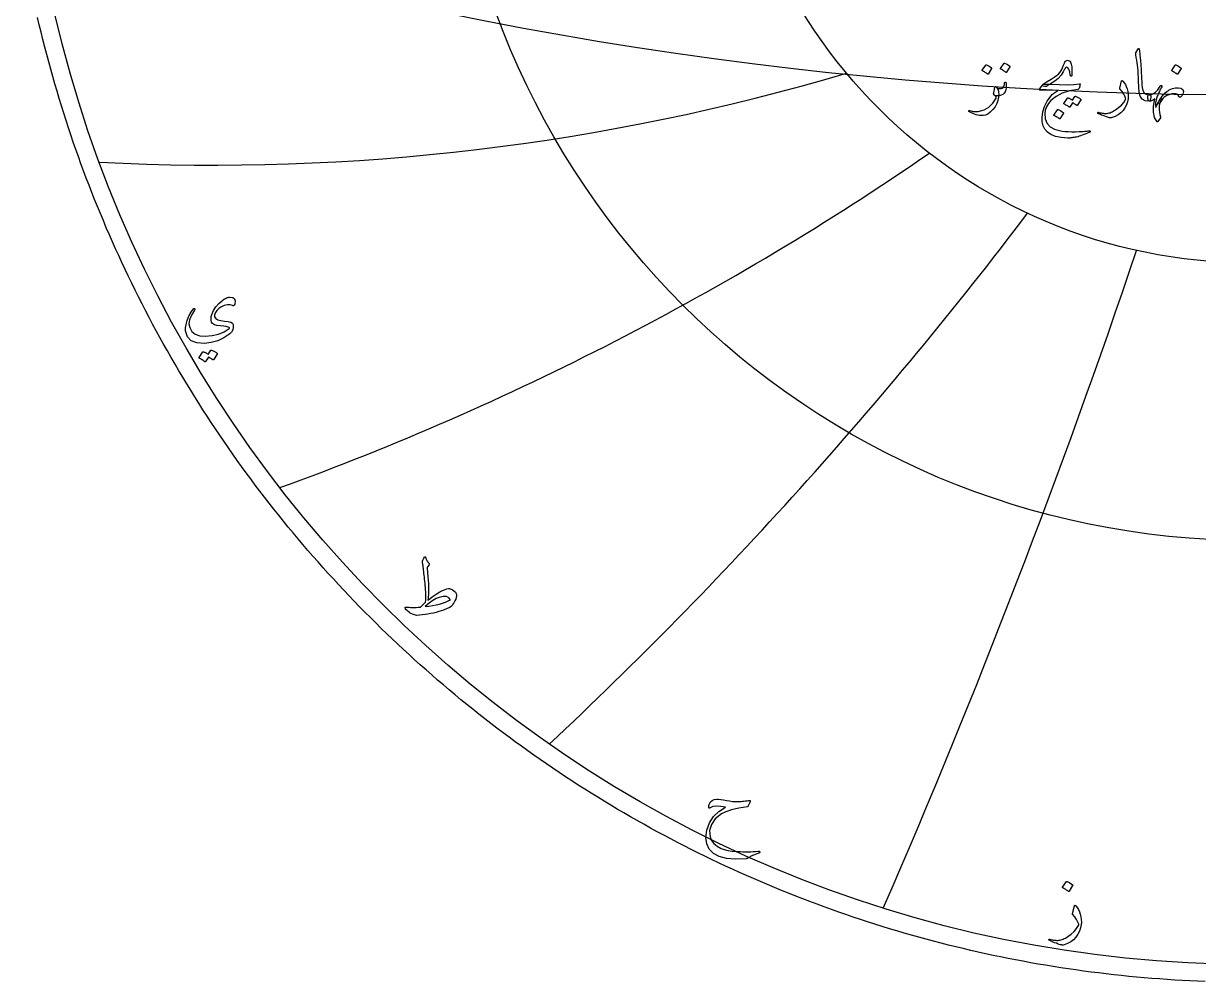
# Model space of a CAD drawing. Header units: millimetres. Extents: x -74 to 74, y -74 to 75.
# Drawn here: x -72.5 to -3.1, y -73.5 to -16.9 of the extents above; entities that cross this region are included whole.
import ezdxf

# ---------------------------------------------------------------- set-up
doc = ezdxf.new("R2010")
doc.units = ezdxf.units.MM
for name, color, linetype in [('CUT_OUTER', 1, 'Continuous'), ('ENGRAVE', 7, 'Continuous'), ('ENGRAVE_FINE', 8, 'Continuous'), ('TEXT', 5, 'Continuous')]:
    doc.layers.add(name, color=color, linetype=linetype)

msp = doc.modelspace()

# ---------------------------------------------------------------- linework, layer by layer
at = {"layer": 'CUT_OUTER'}
msp.add_lwpolyline([(-2.7056, -73.4577), (-3.1563, -73.4397), (-3.6068, -73.419), (-4.0573, -73.3954), (-4.5075, -73.3692), (-4.9576, -73.3401), (-5.4075, -73.3083), (-5.8573, -73.2738), (-6.3067, -73.2364), (-6.756, -73.1964), (-7.205, -73.1535), (-7.6537, -73.108), (-8.1022, -73.0596), (-8.5503, -73.0085), (-8.9981, -72.9547), (-9.4456, -72.8981), (-9.8927, -72.8388), (-10.3394, -72.7767), (-10.7858, -72.7119), (-11.2317, -72.6443), (-11.6773, -72.5741), (-12.1224, -72.501), (-12.567, -72.4253), (-13.0111, -72.3468), (-13.4548, -72.2656), (-13.898, -72.1817), (-14.3406, -72.0951), (-14.7827, -72.0057), (-15.2242, -71.9137), (-15.6652, -71.8189), (-16.1056, -71.7214), (-16.5454, -71.6213), (-16.9845, -71.5184), (-17.423, -71.4128), (-17.8609, -71.3046), (-18.298, -71.1936), (-18.7345, -71.08), (-19.1703, -70.9637), (-19.6054, -70.8448), (-20.0397, -70.7231), (-20.4733, -70.5988), (-20.9061, -70.4719), (-21.3381, -70.3423), (-21.7693, -70.21), (-22.1997, -70.0751), (-22.6293, -69.9376), (-23.058, -69.7974), (-23.4858, -69.6546), (-23.9127, -69.5092), (-24.3388, -69.3612), (-24.7639, -69.2106), (-25.1881, -69.0573), (-25.6114, -68.9014), (-26.0337, -68.743), (-26.455, -68.582), (-26.8753, -68.4184), (-27.2946, -68.2522), (-27.7129, -68.0834), (-28.1301, -67.9121), (-28.5463, -67.7382), (-28.9614, -67.5618), (-29.3754, -67.3828), (-29.7883, -67.2013), (-30.2001, -67.0172), (-30.6107, -66.8307), (-31.0202, -66.6416), (-31.4285, -66.45), (-31.8356, -66.2559), (-32.2416, -66.0593), (-32.6463, -65.8602), (-33.0498, -65.6587), (-33.4521, -65.4547), (-33.853, -65.2482), (-34.2528, -65.0392), (-34.6512, -64.8278), (-35.0483, -64.614), (-35.4441, -64.3977), (-35.8386, -64.179), (-36.2317, -63.9579), (-36.6235, -63.7344), (-37.0138, -63.5085), (-37.4028, -63.2802), (-37.7904, -63.0495), (-38.1766, -62.8164), (-38.5613, -62.581), (-38.9445, -62.3432), (-39.3263, -62.1031), (-39.7067, -61.8606), (-40.0855, -61.6158), (-40.4628, -61.3687), (-40.8386, -61.1193), (-41.2128, -60.8675), (-41.5855, -60.6135), (-41.9567, -60.3572), (-42.3262, -60.0986), (-42.6942, -59.8378), (-43.0605, -59.5747), (-43.4253, -59.3093), (-43.7884, -59.0418), (-44.1498, -58.772), (-44.5096, -58.5), (-44.8677, -58.2258), (-45.2241, -57.9494), (-45.5789, -57.6708), (-45.9319, -57.39), (-46.2831, -57.1071), (-46.6327, -56.8221), (-46.9804, -56.5349), (-47.3264, -56.2455), (-47.6707, -55.9541), (-48.0131, -55.6605), (-48.3537, -55.3649), (-48.6925, -55.0671), (-49.0295, -54.7673), (-49.3646, -54.4655), (-49.6979, -54.1615), (-50.0293, -53.8556), (-50.3588, -53.5476), (-50.6864, -53.2376), (-51.0121, -52.9256), (-51.3359, -52.6116), (-51.6577, -52.2956), (-51.9777, -51.9777), (-52.2956, -51.6577), (-52.6116, -51.3359), (-52.9256, -51.0121), (-53.2376, -50.6864), (-53.5476, -50.3588), (-53.8556, -50.0293), (-54.1615, -49.6979), (-54.4655, -49.3646), (-54.7673, -49.0295), (-55.0671, -48.6925), (-55.3649, -48.3537), (-55.6605, -48.0131), (-55.9541, -47.6707), (-56.2455, -47.3264), (-56.5349, -46.9804), (-56.8221, -46.6327), (-57.1071, -46.2831), (-57.39, -45.9319), (-57.6708, -45.5789), (-57.9494, -45.2241), (-58.2258, -44.8677), (-58.5, -44.5096), (-58.772, -44.1498), (-59.0418, -43.7884), (-59.3093, -43.4253), (-59.5747, -43.0605), (-59.8378, -42.6942), (-60.0986, -42.3262), (-60.3572, -41.9567), (-60.6135, -41.5855), (-60.8675, -41.2128), (-61.1193, -40.8386), (-61.3687, -40.4628), (-61.6158, -40.0855), (-61.8606, -39.7067), (-62.1031, -39.3263), (-62.3432, -38.9445), (-62.581, -38.5613), (-62.8164, -38.1766), (-63.0495, -37.7904), (-63.2802, -37.4028), (-63.5085, -37.0138), (-63.7344, -36.6235), (-63.9579, -36.2317), (-64.179, -35.8386), (-64.3977, -35.4441), (-64.614, -35.0483), (-64.8278, -34.6512), (-65.0392, -34.2528), (-65.2482, -33.853), (-65.4547, -33.4521), (-65.6587, -33.0498), (-65.8602, -32.6463), (-66.0593, -32.2416), (-66.2559, -31.8356), (-66.45, -31.4285), (-66.6416, -31.0202), (-66.8307, -30.6107), (-67.0172, -30.2001), (-67.2013, -29.7883), (-67.3828, -29.3754), (-67.5618, -28.9614), (-67.7382, -28.5463), (-67.9121, -28.1301), (-68.0834, -27.7129), (-68.2522, -27.2946), (-68.4184, -26.8753), (-68.582, -26.455), (-68.743, -26.0337), (-68.9014, -25.6114), (-69.0573, -25.1881), (-69.2106, -24.7639), (-69.3612, -24.3388), (-69.5092, -23.9127), (-69.6546, -23.4858), (-69.7974, -23.058), (-69.9376, -22.6293), (-70.0751, -22.1997), (-70.21, -21.7693), (-70.3423, -21.3381), (-70.4719, -20.9061), (-70.5988, -20.4733), (-70.7231, -20.0397), (-70.8448, -19.6054), (-70.9637, -19.1703), (-71.08, -18.7345), (-71.1936, -18.298), (-71.3046, -17.8609), (-71.4128, -17.423), (-71.5184, -16.9845), (-71.6213, -16.5454)], dxfattribs=at)
at = {"layer": 'ENGRAVE'}
for radius in [72.45, 47.425, 31.0439]:
    msp.add_circle((0, 0), radius, dxfattribs=at)
for centre, radius, start, end in [((-61.2365, 106.0648), 131.3346, 267.063751, 286.527955), ((-115.2257, 115.2257), 169.7146, 289.948434, 304.546587), ((-211.365, 122.0317), 248.6283, 313.121174, 322.853276), ((-471.0691, 126.2226), 489.9871, 336.504731, 341.370781)]:
    msp.add_arc(centre, radius, start, end, dxfattribs=at)
at = {"layer": 'ENGRAVE_FINE'}
msp.add_arc((0, 215.0519), 236.1669, 252.309853, 287.690147, dxfattribs=at)
at = {"layer": 'TEXT'}
for points in [[(-6.6562, -18.4115), (-6.6479, -18.3987), (-6.6402, -18.3901), (-6.6329, -18.3858), (-6.6263, -18.3858), (-6.6161, -18.3915), (-6.607, -18.4083), (-6.5989, -18.4364), (-6.592, -18.4758), (-6.5566, -18.7958), (-6.5277, -19.0917), (-6.5052, -19.3635), (-6.4891, -19.6112), (-6.4788, -19.8231), (-6.4693, -20.0129), (-6.4606, -20.1808), (-6.4527, -20.3268), (-6.4459, -20.4508), (-6.4404, -20.5528), (-6.4363, -20.6329), (-6.4334, -20.691), (-6.3954, -20.8651), (-6.3113, -20.9931), (-6.1812, -21.075), (-6.005, -21.1109), (-5.956, -21.1237), (-5.9246, -21.1537), (-5.911, -21.2009), (-5.915, -21.2651), (-5.9351, -21.3664), (-5.9568, -21.4387), (-5.9801, -21.482), (-6.005, -21.4965), (-6.253, -21.4638), (-6.4356, -21.3658), (-6.5529, -21.2025), (-6.6048, -20.9738), (-6.613, -20.8644), (-6.6204, -20.7547), (-6.6269, -20.6448), (-6.6327, -20.5346), (-6.6379, -20.4241), (-6.6429, -20.3134), (-6.6475, -20.2024), (-6.652, -20.0911), (-6.66, -19.8789), (-6.6712, -19.6878), (-6.6857, -19.5179), (-6.7034, -19.3692), (-6.7243, -19.2263), (-6.7484, -19.0741), (-6.7757, -18.9124), (-6.8062, -18.7415), (-6.8102, -18.7107), (-6.8094, -18.6825), (-6.8038, -18.6571), (-6.7934, -18.6343)], [(-15.6584, -19.3585), (-15.653, -19.3531), (-15.6455, -19.3499), (-15.6359, -19.3488), (-15.6241, -19.3499), (-15.5408, -19.3836), (-15.4623, -19.4249), (-15.3887, -19.4736), (-15.3199, -19.5298), (-15.3132, -19.5384), (-15.3102, -19.547), (-15.311, -19.5555), (-15.3156, -19.5641), (-15.517, -19.8898), (-15.5245, -19.8975), (-15.5341, -19.8994), (-15.5459, -19.8954), (-15.5598, -19.8855), (-15.5719, -19.8769), (-15.5909, -19.864), (-15.6168, -19.8469), (-15.6498, -19.8255), (-15.6902, -19.7998), (-15.7387, -19.7698), (-15.7952, -19.7355), (-15.8597, -19.6969), (-15.8683, -19.6905), (-15.8726, -19.6841), (-15.8726, -19.6777), (-15.8683, -19.6712)], [(-14.5786, -19.2556), (-14.5733, -19.2503), (-14.5658, -19.2471), (-14.5561, -19.246), (-14.5443, -19.2471), (-14.4611, -19.2808), (-14.3826, -19.322), (-14.3089, -19.3708), (-14.2401, -19.427), (-14.2334, -19.4356), (-14.2305, -19.4441), (-14.2313, -19.4527), (-14.2358, -19.4613), (-14.4372, -19.7869), (-14.4447, -19.7947), (-14.4544, -19.7966), (-14.4661, -19.7925), (-14.4801, -19.7826), (-14.4921, -19.7741), (-14.5111, -19.7612), (-14.5371, -19.7441), (-14.57, -19.7227), (-14.6105, -19.6969), (-14.659, -19.6669), (-14.7155, -19.6327), (-14.78, -19.5941), (-14.7886, -19.5877), (-14.7928, -19.5813), (-14.7928, -19.5748), (-14.7886, -19.5684)], [(-12.342, -20.571), (-12.3166, -20.5412), (-12.2874, -20.5116), (-12.2544, -20.4822), (-12.2178, -20.4532), (-12.1773, -20.4241), (-12.1331, -20.3948), (-12.0852, -20.3652), (-12.0335, -20.3354), (-11.8043, -20.1999), (-11.6179, -20.0804), (-11.4744, -19.9771), (-11.3737, -19.8898), (-11.2957, -19.8038), (-11.2291, -19.713), (-11.1736, -19.6174), (-11.1294, -19.517), (-11.1103, -19.4668), (-11.0914, -19.419), (-11.0728, -19.3736), (-11.0545, -19.3306), (-11.0367, -19.2906), (-11.0197, -19.254), (-11.0035, -19.2209), (-10.9881, -19.1914), (-10.954, -19.1407), (-10.9163, -19.1046), (-10.8748, -19.0829), (-10.8295, -19.0757), (-10.7853, -19.0829), (-10.7428, -19.1046), (-10.7018, -19.1407), (-10.6624, -19.1914), (-10.6134, -19.307), (-10.5821, -19.4741), (-10.5684, -19.6927), (-10.5724, -19.9626), (-10.5751, -19.987), (-10.5832, -20.0044), (-10.5965, -20.0148), (-10.6153, -20.0183), (-10.6346, -20.0145), (-10.6496, -20.0033), (-10.6603, -19.9846), (-10.6667, -19.9583), (-10.6996, -19.7521), (-10.747, -19.6048), (-10.8089, -19.5165), (-10.8852, -19.487), (-10.9048, -19.4905), (-10.9249, -19.5009), (-10.9455, -19.5183), (-10.9666, -19.5427), (-10.976, -19.5573), (-10.987, -19.5754), (-10.9996, -19.5969), (-11.0138, -19.622), (-11.0296, -19.6505), (-11.047, -19.6825), (-11.066, -19.718), (-11.0866, -19.7569), (-11.2093, -19.9578), (-11.3758, -20.1447), (-11.5863, -20.3177), (-11.8407, -20.4768), (-11.8434, -20.4784), (-11.8514, -20.4832), (-11.8648, -20.4912), (-11.8836, -20.5025), (-11.9077, -20.5169), (-11.9371, -20.5346), (-11.9719, -20.5555), (-12.0121, -20.5796), (-12.097, -20.6176), (-12.1803, -20.6289), (-12.2619, -20.6133), (-12.342, -20.571)], [(-4.4753, -19.3627), (-4.47, -19.3574), (-4.4625, -19.3542), (-4.4529, -19.3531), (-4.4411, -19.3542), (-4.3578, -19.3879), (-4.2793, -19.4292), (-4.2057, -19.4779), (-4.1369, -19.5341), (-4.1302, -19.5427), (-4.1272, -19.5513), (-4.128, -19.5598), (-4.1326, -19.5684), (-4.334, -19.894), (-4.3414, -19.9018), (-4.3511, -19.9037), (-4.3629, -19.8997), (-4.3768, -19.8898), (-4.3888, -19.8812), (-4.4079, -19.8683), (-4.4338, -19.8512), (-4.4668, -19.8298), (-4.5072, -19.8041), (-4.5557, -19.7741), (-4.6122, -19.7398), (-4.6767, -19.7012), (-4.6853, -19.6948), (-4.6896, -19.6884), (-4.6896, -19.6819), (-4.6853, -19.6755)], [(-15.0414, -20.6567), (-14.9929, -20.7207), (-14.9546, -20.7842), (-14.9265, -20.8471), (-14.9085, -20.9095), (-14.8984, -20.9759), (-14.8935, -21.0552), (-14.8941, -21.1473), (-14.9, -21.2523), (-14.9361, -21.4496), (-15.006, -21.639), (-15.1096, -21.8203), (-15.247, -21.9935), (-15.3981, -22.1424), (-15.5427, -22.2506), (-15.6808, -22.3181), (-15.8126, -22.3449), (-16.0255, -22.3374), (-16.2314, -22.2977), (-16.4304, -22.226), (-16.6224, -22.1221), (-16.6358, -22.1132), (-16.646, -22.1039), (-16.6529, -22.094), (-16.6567, -22.0835), (-16.6575, -22.0715), (-16.6556, -22.061), (-16.6511, -22.0522), (-16.6438, -22.0449), (-16.6328, -22.0401), (-16.6213, -22.0385), (-16.6093, -22.0401), (-16.5967, -22.0449), (-16.5253, -22.0646), (-16.4569, -22.0808), (-16.3914, -22.0936), (-16.3289, -22.1028), (-16.2691, -22.1083), (-16.2116, -22.1098), (-16.1566, -22.1072), (-16.104, -22.1006), (-15.7598, -22.0021), (-15.4688, -21.8393), (-15.2307, -21.6122), (-15.0456, -21.3208), (-15.0438, -21.3117), (-15.0424, -21.2973), (-15.0416, -21.2775), (-15.0414, -21.2523), (-15.0483, -21.2327), (-15.0692, -21.2084), (-15.104, -21.1792), (-15.1528, -21.1452), (-15.1742, -21.1189), (-15.187, -21.0873), (-15.1913, -21.0504), (-15.187, -21.0081), (-15.1228, -20.6824), (-15.1096, -20.6406), (-15.0917, -20.6224), (-15.0689, -20.6278), (-15.0414, -20.6567)], [(-14.5058, -20.3696), (-14.4849, -20.3729), (-14.4694, -20.3825), (-14.4592, -20.3986), (-14.4544, -20.4211), (-14.4455, -20.5705), (-14.4533, -20.706), (-14.4777, -20.8276), (-14.5186, -20.9352), (-14.577, -21.0257), (-14.6536, -21.0959), (-14.7484, -21.1457), (-14.8614, -21.1752), (-14.9407, -21.1845), (-15.0157, -21.1827), (-15.0863, -21.1695), (-15.1528, -21.1452), (-15.1758, -21.127), (-15.1892, -21.098), (-15.1929, -21.0584), (-15.187, -21.0081), (-15.1228, -20.6824), (-15.1177, -20.6578), (-15.111, -20.6396), (-15.1027, -20.6278), (-15.0928, -20.6224), (-15.0818, -20.623), (-15.0703, -20.6289), (-15.0582, -20.6401), (-15.0456, -20.6567), (-15.0132, -20.6931), (-14.9717, -20.721), (-14.9211, -20.7403), (-14.8614, -20.751), (-14.7993, -20.7515), (-14.7414, -20.7403), (-14.6879, -20.7172), (-14.6386, -20.6824), (-14.596, -20.6342), (-14.5668, -20.5753), (-14.551, -20.5057), (-14.5486, -20.4253), (-14.5459, -20.401), (-14.5379, -20.3836), (-14.5245, -20.3731), (-14.5058, -20.3696)], [(-11.8793, -20.4982), (-11.3295, -20.5175), (-10.8542, -20.5196), (-10.4533, -20.5046), (-10.1268, -20.4725), (-10.1168, -20.4713), (-10.1081, -20.4719), (-10.1007, -20.4745), (-10.0947, -20.4789), (-10.0903, -20.4849), (-10.0877, -20.4923), (-10.0871, -20.501), (-10.0883, -20.511), (-10.0967, -20.5501), (-10.1049, -20.586), (-10.1128, -20.6187), (-10.1204, -20.6481), (-10.1278, -20.6744), (-10.1349, -20.6974), (-10.1417, -20.7172), (-10.1483, -20.7338), (-10.1622, -20.7603), (-10.1783, -20.7799), (-10.1965, -20.7925), (-10.2168, -20.7981), (-10.7117, -20.8878), (-11.1423, -21.0284), (-11.5086, -21.2199), (-11.8107, -21.4622), (-11.9634, -21.6366), (-12.0742, -21.8211), (-12.1433, -22.0158), (-12.1706, -22.2206), (-12.1444, -22.5422), (-12.0399, -22.8044), (-11.8573, -23.0071), (-11.5965, -23.1504), (-11.4612, -23.1938), (-11.3126, -23.2297), (-11.1506, -23.258), (-10.9752, -23.2789), (-10.7867, -23.2926), (-10.5853, -23.2993), (-10.3711, -23.299), (-10.144, -23.2918), (-10.0632, -23.2872), (-9.9838, -23.2821), (-9.9058, -23.2765), (-9.829, -23.2704), (-9.7542, -23.2637), (-9.6818, -23.2564), (-9.6117, -23.2487), (-9.5441, -23.2404), (-9.5235, -23.2393), (-9.5088, -23.2447), (-9.4999, -23.2564), (-9.497, -23.2746), (-9.4986, -23.2958), (-9.5034, -23.3121), (-9.5114, -23.3237), (-9.5227, -23.3303), (-9.6437, -23.3815), (-9.7584, -23.4278), (-9.8665, -23.4693), (-9.9683, -23.506), (-10.0634, -23.5382), (-10.1515, -23.566), (-10.2326, -23.5896), (-10.3068, -23.6089), (-10.3766, -23.623), (-10.4444, -23.6356), (-10.5104, -23.6466), (-10.5746, -23.656), (-10.6371, -23.6632), (-10.6983, -23.6678), (-10.7582, -23.6696), (-10.8167, -23.6688), (-11.2162, -23.6378), (-11.5493, -23.5703), (-11.8161, -23.4664), (-12.0164, -23.3261), (-12.1634, -23.1507), (-12.266, -22.9458), (-12.3241, -22.7115), (-12.3377, -22.4477), (-12.2957, -22.1205), (-12.1953, -21.8029), (-12.0365, -21.4949), (-11.8193, -21.1966), (-11.7344, -21.1063), (-11.6383, -21.0198), (-11.5309, -20.9371), (-11.4122, -20.8581), (-12.4491, -20.8495), (-12.474, -20.8388), (-12.4845, -20.8195), (-12.4805, -20.7917), (-12.462, -20.7553), (-12.4272, -20.7022), (-12.3956, -20.6546), (-12.3672, -20.6123), (-12.342, -20.5753), (-12.3201, -20.544), (-12.3013, -20.5185), (-12.2858, -20.499), (-12.2735, -20.4853), (-12.2456, -20.4829), (-12.1706, -20.4843), (-12.0485, -20.4893), (-11.8793, -20.4982)], [(-7.6417, -20.3011), (-7.6393, -20.2933), (-7.6364, -20.2872), (-7.6329, -20.2826), (-7.6289, -20.2797), (-7.6168, -20.2786), (-7.6021, -20.2839), (-7.5847, -20.2957), (-7.5646, -20.3139), (-7.4864, -20.4069), (-7.4189, -20.5142), (-7.3621, -20.6361), (-7.3161, -20.7724), (-7.2802, -20.9191), (-7.2582, -21.0638), (-7.2502, -21.2062), (-7.2561, -21.3465), (-7.2941, -21.5313), (-7.3568, -21.7086), (-7.4441, -21.8784), (-7.556, -22.0407), (-7.6899, -22.1877), (-7.8431, -22.3074), (-8.0156, -22.3998), (-8.2073, -22.4648), (-8.2587, -22.4758), (-8.3101, -22.4788), (-8.3615, -22.4737), (-8.413, -22.4606), (-8.5315, -22.4192), (-8.6384, -22.3808), (-8.7339, -22.3453), (-8.8179, -22.3127), (-8.89, -22.2831), (-8.9502, -22.2565), (-8.9982, -22.2328), (-9.0342, -22.212), (-9.0417, -22.2056), (-9.0471, -22.1992), (-9.0503, -22.1928), (-9.0514, -22.1863), (-9.0506, -22.178), (-9.0482, -22.1703), (-9.0442, -22.163), (-9.0385, -22.1563), (-9.0313, -22.1513), (-9.0225, -22.1488), (-9.012, -22.1491), (-9, -22.1521), (-8.9266, -22.1717), (-8.8564, -22.1879), (-8.7895, -22.2007), (-8.7257, -22.2099), (-8.6647, -22.2157), (-8.6058, -22.2179), (-8.549, -22.2167), (-8.4944, -22.212), (-8.4399, -22.2033), (-8.3835, -22.1901), (-8.3253, -22.1723), (-8.2651, -22.1499), (-8.2031, -22.1227), (-8.1393, -22.0905), (-8.0735, -22.0531), (-8.0059, -22.0107), (-7.8161, -21.8741), (-7.6535, -21.7257), (-7.5183, -21.5656), (-7.4103, -21.3937), (-7.4034, -21.3797), (-7.3996, -21.3637), (-7.3991, -21.3455), (-7.4018, -21.3251), (-7.4468, -21.2049), (-7.5175, -21.0713), (-7.6139, -20.9242), (-7.736, -20.7638), (-7.7413, -20.7537), (-7.7446, -20.7445), (-7.7456, -20.7365), (-7.7446, -20.7295)], [(-5.3194, -21.4622), (-5.3666, -21.5635), (-5.4008, -21.67), (-5.4223, -21.782), (-5.4308, -21.8993), (-5.4271, -22.0214), (-5.4115, -22.1478), (-5.3842, -22.2785), (-5.3451, -22.4134), (-5.3403, -22.4314), (-5.3387, -22.4466), (-5.3403, -22.4592), (-5.3451, -22.4691), (-5.4994, -22.6876), (-5.5136, -22.7034), (-5.5262, -22.7123), (-5.5371, -22.7142), (-5.5465, -22.7091), (-5.6933, -22.4576), (-5.765, -22.1488), (-5.7618, -21.7828), (-5.6836, -21.3594), (-5.7583, -21.4194), (-5.8368, -21.4622), (-5.919, -21.4879), (-6.005, -21.4965), (-6.0235, -21.4909), (-6.0403, -21.474), (-6.0556, -21.4459), (-6.0692, -21.4065), (-6.077, -21.3828), (-6.0832, -21.3589), (-6.0877, -21.3346), (-6.0907, -21.3101), (-6.0928, -21.2856), (-6.095, -21.2614), (-6.0971, -21.2374), (-6.0992, -21.2137), (-6.0966, -21.1703), (-6.08, -21.1387), (-6.0494, -21.1189), (-6.005, -21.1109), (-5.8301, -21.0718), (-5.6654, -20.9759), (-5.5109, -20.8233), (-5.3666, -20.6139), (-5.347, -20.5874), (-5.3269, -20.5721), (-5.3063, -20.5681), (-5.2851, -20.5753), (-5.2696, -20.589), (-5.2616, -20.6042), (-5.261, -20.6211), (-5.268, -20.6396), (-5.3059, -20.7065), (-5.3425, -20.7745), (-5.3777, -20.8436), (-5.4115, -20.9138), (-5.4441, -20.985), (-5.4753, -21.0573), (-5.5051, -21.1307), (-5.5337, -21.2051), (-5.5969, -21.4079), (-5.6322, -21.5833), (-5.6397, -21.7314), (-5.6194, -21.8521), (-5.6175, -21.8559), (-5.6161, -21.8586), (-5.6153, -21.8602), (-5.6151, -21.8607), (-5.6148, -21.8602), (-5.614, -21.8586), (-5.6127, -21.8559), (-5.6108, -21.8521), (-5.5847, -21.7907), (-5.5578, -21.7306), (-5.53, -21.6718), (-5.5015, -21.6143), (-5.4719, -21.558), (-5.441, -21.5024), (-5.4087, -21.4476), (-5.3751, -21.3937), (-5.3508, -21.3562), (-5.3291, -21.3337), (-5.3101, -21.3262), (-5.2937, -21.3337), (-5.2857, -21.3498), (-5.2873, -21.3765), (-5.2985, -21.414), (-5.3194, -21.4622)], [(-4.2397, -21.2309), (-4.2951, -21.1441), (-4.3672, -21.0852), (-4.4558, -21.0541), (-4.561, -21.0509), (-4.6208, -21.0585), (-4.6799, -21.0686), (-4.7386, -21.081), (-4.7967, -21.0959), (-4.8543, -21.1137), (-4.9113, -21.135), (-4.9678, -21.1598), (-5.0238, -21.188), (-5.1197, -21.2523), (-5.2102, -21.3423), (-5.2953, -21.4579), (-5.3751, -21.5993), (-5.3979, -21.6312), (-5.419, -21.6497), (-5.4386, -21.6548), (-5.4565, -21.6465), (-5.4715, -21.6299), (-5.478, -21.6101), (-5.4758, -21.587), (-5.4651, -21.5608), (-5.4488, -21.5262), (-5.434, -21.4954), (-5.4209, -21.4684), (-5.4094, -21.4451), (-5.3992, -21.4253), (-5.3901, -21.4087), (-5.3821, -21.3953), (-5.3751, -21.3851), (-5.3122, -21.2903), (-5.2477, -21.203), (-5.1815, -21.1232), (-5.1138, -21.0509), (-5.0444, -20.9858), (-4.9734, -20.9277), (-4.9009, -20.8766), (-4.8267, -20.8324), (-4.6363, -20.7459), (-4.4593, -20.7006), (-4.2957, -20.6966), (-4.1454, -20.7338), (-4.0814, -20.7662), (-4.0351, -20.8077), (-4.0064, -20.8584), (-3.9955, -20.9181), (-4.0019, -20.9995), (-4.0255, -21.0766), (-4.0662, -21.1494), (-4.124, -21.218), (-4.1618, -21.2477), (-4.1936, -21.2598), (-4.2196, -21.2542), (-4.2397, -21.2309)], [(-10.3925, -21.2137), (-10.3871, -21.2084), (-10.3796, -21.2051), (-10.37, -21.2041), (-10.3582, -21.2051), (-10.316, -21.2209), (-10.2752, -21.2384), (-10.2357, -21.2574), (-10.1975, -21.278), (-10.1604, -21.3005), (-10.1242, -21.3251), (-10.0887, -21.3519), (-10.054, -21.3808), (-10.0473, -21.3897), (-10.0444, -21.399), (-10.0452, -21.4089), (-10.0497, -21.4194), (-10.2554, -21.745), (-10.261, -21.7493), (-10.2693, -21.7493), (-10.2803, -21.745), (-10.2939, -21.7364), (-10.3033, -21.7285), (-10.3186, -21.7177), (-10.3397, -21.7039), (-10.3668, -21.6872), (-10.4, -21.6672), (-10.4396, -21.6438), (-10.4857, -21.6169), (-10.5382, -21.5865), (-10.701, -21.8393), (-10.7085, -21.847), (-10.7181, -21.8489), (-10.7299, -21.8449), (-10.7438, -21.835), (-10.7559, -21.8264), (-10.7749, -21.8136), (-10.8009, -21.7964), (-10.8338, -21.775), (-10.8742, -21.7493), (-10.9227, -21.7193), (-10.9792, -21.685), (-11.0438, -21.6465), (-11.0505, -21.64), (-11.0534, -21.6336), (-11.0526, -21.6272), (-11.048, -21.6208), (-10.8381, -21.308), (-10.8327, -21.3026), (-10.8252, -21.2994), (-10.8156, -21.2983), (-10.8038, -21.2994), (-10.7679, -21.3111), (-10.7331, -21.3246), (-10.6994, -21.34), (-10.6667, -21.3573), (-10.6351, -21.3761), (-10.6046, -21.3964), (-10.5751, -21.4179), (-10.5467, -21.4408)], [(-11.4208, -21.9978), (-11.4155, -21.9925), (-11.408, -21.9892), (-11.3983, -21.9882), (-11.3865, -21.9892), (-11.3032, -22.023), (-11.2248, -22.0642), (-11.1511, -22.113), (-11.0823, -22.1692), (-11.0756, -22.1778), (-11.0727, -22.1863), (-11.0735, -22.1949), (-11.078, -22.2035), (-11.2794, -22.5291), (-11.2869, -22.5369), (-11.2966, -22.5388), (-11.3083, -22.5347), (-11.3223, -22.5248), (-11.3343, -22.5163), (-11.3533, -22.5034), (-11.3793, -22.4863), (-11.4122, -22.4648), (-11.4527, -22.4391), (-11.5011, -22.4091), (-11.5576, -22.3749), (-11.6222, -22.3363), (-11.6308, -22.3299), (-11.635, -22.3234), (-11.635, -22.317), (-11.6308, -22.3106)], [(-60.1053, -33.561), (-60.2532, -33.5116), (-60.4183, -33.5096), (-60.6006, -33.555), (-60.8, -33.6479), (-60.9265, -33.7364), (-61.0319, -33.8421), (-61.1162, -33.9649), (-61.1793, -34.1049), (-61.1856, -34.1329), (-61.1862, -34.162), (-61.181, -34.1923), (-61.1702, -34.2237), (-61.0976, -34.3214), (-60.9759, -34.3951), (-60.8051, -34.4448), (-60.5852, -34.4705), (-60.3681, -34.4937), (-60.2104, -34.5356), (-60.1121, -34.5965), (-60.0733, -34.6762), (-60.069, -34.843), (-60.1019, -34.9915), (-60.1718, -35.1218), (-60.279, -35.2338), (-60.6192, -35.466), (-60.9816, -35.6371), (-61.3664, -35.7471), (-61.7734, -35.7959), (-62.2179, -35.7651), (-62.5504, -35.6314), (-62.7709, -35.3949), (-62.8795, -35.0555), (-62.8858, -34.8693), (-62.8589, -34.667), (-62.7989, -34.4488), (-62.7058, -34.2146), (-62.6734, -34.1495), (-62.6401, -34.0866), (-62.606, -34.0261), (-62.571, -33.9678), (-62.5348, -33.9115), (-62.4973, -33.857), (-62.4583, -33.8041), (-62.4179, -33.753), (-62.3962, -33.7318), (-62.3767, -33.7233), (-62.3596, -33.7273), (-62.3447, -33.7438), (-62.3365, -33.7644), (-62.3345, -33.785), (-62.3387, -33.8055), (-62.3493, -33.8261), (-62.5373, -34.1289), (-62.6487, -34.402), (-62.6835, -34.6453), (-62.6418, -34.859), (-62.5076, -35.0841), (-62.3105, -35.2429), (-62.0505, -35.3355), (-61.7277, -35.3617), (-61.3141, -35.3289), (-60.9416, -35.244), (-60.6103, -35.1072), (-60.3201, -34.9184), (-60.3027, -34.9024), (-60.2961, -34.8864), (-60.3004, -34.8704), (-60.3155, -34.8544), (-60.3769, -34.8247), (-60.4835, -34.7996), (-60.6352, -34.779), (-60.832, -34.763), (-61.0322, -34.7385), (-61.185, -34.6922), (-61.2904, -34.6242), (-61.3484, -34.5345), (-61.3753, -34.4291), (-61.3827, -34.3186), (-61.3707, -34.2029), (-61.3393, -34.082), (-61.2373, -33.8447), (-61.0959, -33.6262), (-60.9151, -33.4265), (-60.6949, -33.2457), (-60.6363, -33.2028), (-60.5795, -33.1657), (-60.5243, -33.1343), (-60.4709, -33.1086), (-60.4195, -33.0883), (-60.3704, -33.0731), (-60.3235, -33.0631), (-60.279, -33.0583), (-60.1047, -33.0746), (-59.9979, -33.1508), (-59.9585, -33.2871), (-59.9865, -33.4833), (-60.0076, -33.5362), (-60.0344, -33.5667), (-60.067, -33.575), (-60.1053, -33.561)], [(-61.385, -36.1981), (-61.3793, -36.1924), (-61.3713, -36.189), (-61.361, -36.1878), (-61.3484, -36.189), (-61.3034, -36.2058), (-61.2599, -36.2244), (-61.2177, -36.2447), (-61.177, -36.2667), (-61.1375, -36.2907), (-61.0988, -36.3169), (-61.0609, -36.3455), (-61.0239, -36.3763), (-61.0168, -36.3858), (-61.0136, -36.3958), (-61.0145, -36.4063), (-61.0193, -36.4175), (-61.2387, -36.7648), (-61.2447, -36.7694), (-61.2536, -36.7694), (-61.2653, -36.7648), (-61.2799, -36.7557), (-61.2899, -36.7473), (-61.3061, -36.7357), (-61.3287, -36.721), (-61.3575, -36.7031), (-61.393, -36.6818), (-61.4352, -36.6569), (-61.4844, -36.6281), (-61.5404, -36.5957), (-61.714, -36.8654), (-61.722, -36.8737), (-61.7323, -36.8757), (-61.7449, -36.8714), (-61.7597, -36.8608), (-61.7726, -36.8517), (-61.7929, -36.8379), (-61.8206, -36.8197), (-61.8557, -36.7968), (-61.8988, -36.7694), (-61.9505, -36.7374), (-62.0108, -36.7008), (-62.0797, -36.6597), (-62.0868, -36.6529), (-62.0899, -36.646), (-62.0891, -36.6391), (-62.0842, -36.6323), (-61.8603, -36.2987), (-61.8546, -36.2929), (-61.8466, -36.2895), (-61.8363, -36.2884), (-61.8237, -36.2895), (-61.7854, -36.3019), (-61.7483, -36.3164), (-61.7123, -36.3328), (-61.6775, -36.3512), (-61.6438, -36.3713), (-61.6112, -36.3929), (-61.5798, -36.4159), (-61.5495, -36.4403)], [(-48.8995, -48.6458), (-48.8777, -48.5961), (-48.8583, -48.5521), (-48.8412, -48.5138), (-48.8263, -48.4812), (-48.814, -48.4547), (-48.8046, -48.4344), (-48.7981, -48.4204), (-48.7943, -48.4127), (-48.7866, -48.4027), (-48.7772, -48.3955), (-48.7661, -48.3913), (-48.7532, -48.3898), (-48.7426, -48.3915), (-48.7338, -48.3967), (-48.7266, -48.4053), (-48.7212, -48.4173), (-48.6972, -48.4755), (-48.6755, -48.5269), (-48.6561, -48.5715), (-48.6389, -48.6092), (-48.6291, -48.6258), (-48.6178, -48.6435), (-48.6051, -48.6623), (-48.591, -48.6823), (-48.5751, -48.7035), (-48.5573, -48.7258), (-48.5374, -48.7492), (-48.5156, -48.7737), (-48.5018, -48.7986), (-48.4973, -48.8229), (-48.5018, -48.8466), (-48.5156, -48.8697), (-48.6024, -48.984), (-48.6141, -49.0025), (-48.6218, -49.0217), (-48.6255, -49.0414), (-48.6252, -49.0617), (-48.5807, -49.5647), (-48.5521, -49.9723), (-48.5395, -50.2845), (-48.543, -50.5013), (-48.5477, -50.5823), (-48.5527, -50.6561), (-48.558, -50.7228), (-48.5635, -50.7824), (-48.5694, -50.8351), (-48.5755, -50.8812), (-48.582, -50.9208), (-48.5887, -50.9538), (-48.452, -50.8492), (-48.3253, -50.755), (-48.2086, -50.671), (-48.1019, -50.5973), (-48.0055, -50.5336), (-47.9197, -50.4796), (-47.8444, -50.4353), (-47.7797, -50.4008), (-47.6646, -50.3494), (-47.5569, -50.3094), (-47.4567, -50.2808), (-47.3638, -50.2637), (-47.3147, -50.2622), (-47.2633, -50.2717), (-47.2096, -50.2919), (-47.1536, -50.3231), (-47.0428, -50.4016), (-46.9616, -50.4773), (-46.9102, -50.5502), (-46.8885, -50.6202), (-46.8899, -50.6981), (-46.9079, -50.7858), (-46.9425, -50.8832), (-46.9936, -50.9903), (-47.0508, -51.0958), (-47.1033, -51.1834), (-47.1513, -51.2534), (-47.1947, -51.3057), (-47.2838, -51.3717), (-47.437, -51.4462), (-47.654, -51.5294), (-47.9351, -51.6211), (-48.0918, -51.6665), (-48.251, -51.7067), (-48.4129, -51.7419), (-48.5772, -51.7719), (-48.7436, -51.797), (-48.9115, -51.8176), (-49.0807, -51.8336), (-49.2514, -51.845), (-49.3138, -51.8324), (-49.3731, -51.8176), (-49.4292, -51.8004), (-49.4822, -51.781), (-49.5326, -51.7593), (-49.581, -51.7353), (-49.6274, -51.709), (-49.6718, -51.6805), (-49.7498, -51.6233), (-49.8147, -51.5662), (-49.8664, -51.5091), (-49.9049, -51.452), (-49.9261, -51.4045), (-49.9301, -51.372), (-49.9169, -51.3543), (-49.8866, -51.3514), (-49.8011, -51.3615), (-49.709, -51.3691), (-49.6103, -51.3741), (-49.505, -51.3765), (-49.3932, -51.3764), (-49.2748, -51.3737), (-49.1498, -51.3684), (-49.0183, -51.3605), (-48.7166, -51.0635), (-48.7111, -50.9441), (-48.7081, -50.8235), (-48.7076, -50.7018), (-48.7098, -50.579), (-48.7142, -50.4548), (-48.7206, -50.3288), (-48.7291, -50.2011), (-48.7395, -50.0717), (-48.7512, -49.9436), (-48.7635, -49.8198), (-48.7763, -49.7002), (-48.7898, -49.585), (-48.8032, -49.4737), (-48.816, -49.3662), (-48.8283, -49.2623), (-48.84, -49.1622), (-48.851, -49.0695), (-48.8612, -48.988), (-48.8705, -48.9176), (-48.8789, -48.8583), (-48.8865, -48.8099), (-48.8932, -48.772), (-48.899, -48.7447), (-48.904, -48.728), (-48.9072, -48.7092), (-48.9075, -48.6892), (-48.9049, -48.6681), (-48.8995, -48.6458)], [(-47.9214, -50.7847), (-48.0982, -50.8581), (-48.295, -50.9732), (-48.5118, -51.13), (-48.7486, -51.3286), (-48.5191, -51.3001), (-48.3013, -51.2651), (-48.0952, -51.2236), (-47.9008, -51.1754), (-47.7185, -51.1213), (-47.5484, -51.0618), (-47.3905, -50.9968), (-47.245, -50.9264), (-47.3438, -50.8044), (-47.4895, -50.7401), (-47.682, -50.7336), (-47.9214, -50.7847)], [(-29.565, -62.851), (-29.6747, -63.0978), (-29.6847, -63.1141), (-29.6964, -63.1264), (-29.7099, -63.1347), (-29.725, -63.139), (-30.232, -63.2189), (-30.6562, -63.3172), (-30.9976, -63.4337), (-31.2561, -63.5686), (-31.6185, -63.8642), (-31.8513, -64.189), (-31.9545, -64.5429), (-31.9279, -64.926), (-31.8473, -65.1333), (-31.7108, -65.3167), (-31.5183, -65.4761), (-31.2698, -65.6115), (-31.0952, -65.6721), (-30.8779, -65.7212), (-30.6176, -65.7589), (-30.3146, -65.7852), (-30.1535, -65.7929), (-29.9947, -65.7977), (-29.8381, -65.7997), (-29.6839, -65.7989), (-29.5325, -65.7955), (-29.3845, -65.7897), (-29.24, -65.7817), (-29.0989, -65.7715), (-29.0657, -65.7692), (-29.0395, -65.7715), (-29.02, -65.7783), (-29.0075, -65.7897), (-29.0006, -65.8037), (-28.9983, -65.8183), (-29.0006, -65.8334), (-29.0075, -65.8492), (-29.0125, -65.8576), (-29.0183, -65.8646), (-29.025, -65.8702), (-29.0326, -65.8743), (-29.0407, -65.8779), (-29.0492, -65.8817), (-29.0579, -65.8859), (-29.0669, -65.8903), (-29.1986, -65.9323), (-29.3148, -65.976), (-29.4157, -66.0214), (-29.5011, -66.0685), (-29.5558, -66.1025), (-29.6056, -66.1314), (-29.6506, -66.1551), (-29.6907, -66.1737), (-29.7254, -66.1879), (-29.7541, -66.1988), (-29.7768, -66.2062), (-29.7936, -66.2102), (-30.4186, -66.2333), (-30.9499, -66.1885), (-31.3875, -66.0757), (-31.7314, -65.8949), (-31.9799, -65.6469), (-32.1267, -65.3373), (-32.1718, -64.9659), (-32.1153, -64.5329), (-31.9656, -64.0967), (-31.7314, -63.7251), (-31.4126, -63.418), (-31.0093, -63.1755), (-31.2949, -63.121), (-31.544, -63.1081), (-31.7565, -63.137), (-31.9325, -63.2075), (-31.9479, -63.2132), (-31.9622, -63.2167), (-31.9753, -63.2178), (-31.9873, -63.2167), (-31.9973, -63.2129), (-32.0045, -63.2064), (-32.0087, -63.1969), (-32.0102, -63.1847), (-32.0039, -63.1278), (-31.9942, -63.0715), (-31.981, -63.0158), (-31.9645, -62.9607), (-31.9062, -62.8536), (-31.8136, -62.7745), (-31.6868, -62.7233), (-31.5257, -62.7002), (-31.4237, -62.7011), (-31.2961, -62.7128), (-31.1427, -62.7353), (-30.9636, -62.7688), (-30.7788, -62.8022), (-30.6082, -62.8247), (-30.452, -62.8365), (-30.31, -62.8373), (-30.2417, -62.8343), (-30.1695, -62.8299), (-30.0932, -62.824), (-30.0129, -62.8167), (-29.9287, -62.8078), (-29.8404, -62.7968), (-29.7481, -62.7838), (-29.6519, -62.7688), (-29.5968, -62.767), (-29.5639, -62.7802), (-29.5533, -62.8082), (-29.565, -62.851)], [(-10.8954, -67.5638), (-10.8897, -67.558), (-10.8817, -67.5546), (-10.8714, -67.5535), (-10.8588, -67.5546), (-10.77, -67.5906), (-10.6863, -67.6346), (-10.6077, -67.6866), (-10.5343, -67.7466), (-10.5272, -67.7557), (-10.524, -67.7648), (-10.5249, -67.774), (-10.5297, -67.7831), (-10.7446, -68.1305), (-10.7526, -68.1388), (-10.7628, -68.1408), (-10.7754, -68.1365), (-10.7903, -68.1259), (-10.8031, -68.1168), (-10.8234, -68.103), (-10.8511, -68.0848), (-10.8862, -68.0619), (-10.9294, -68.0345), (-10.9811, -68.0025), (-11.0413, -67.9659), (-11.1102, -67.9248), (-11.1193, -67.918), (-11.1239, -67.9111), (-11.1239, -67.9042), (-11.1193, -67.8974)], [(-10.4292, -68.9851), (-10.4266, -68.9768), (-10.4235, -68.9703), (-10.4198, -68.9654), (-10.4155, -68.9623), (-10.4026, -68.9611), (-10.3869, -68.9668), (-10.3684, -68.9794), (-10.3469, -68.9988), (-10.2635, -69.098), (-10.1915, -69.2125), (-10.131, -69.3425), (-10.0819, -69.4879), (-10.0436, -69.6444), (-10.0202, -69.7986), (-10.0116, -69.9506), (-10.0179, -70.1003), (-10.0584, -70.2974), (-10.1253, -70.4865), (-10.2184, -70.6676), (-10.3378, -70.8407), (-10.4806, -70.9975), (-10.644, -71.1252), (-10.828, -71.2237), (-11.0325, -71.2931), (-11.0873, -71.3048), (-11.1422, -71.308), (-11.197, -71.3026), (-11.2519, -71.2886), (-11.3783, -71.2444), (-11.4924, -71.2034), (-11.5942, -71.1656), (-11.6838, -71.1309), (-11.7607, -71.0993), (-11.8249, -71.0709), (-11.8761, -71.0456), (-11.9146, -71.0235), (-11.9226, -71.0166), (-11.9283, -71.0098), (-11.9317, -71.0029), (-11.9328, -70.9961), (-11.932, -70.9872), (-11.9294, -70.9789), (-11.9251, -70.9712), (-11.9191, -70.9641), (-11.9114, -70.9586), (-11.902, -70.9561), (-11.8908, -70.9564), (-11.878, -70.9595), (-11.7997, -70.9805), (-11.7249, -70.9978), (-11.6535, -71.0113), (-11.5855, -71.0212), (-11.5204, -71.0273), (-11.4575, -71.0298), (-11.397, -71.0285), (-11.3387, -71.0235), (-11.2806, -71.0142), (-11.2204, -71.0001), (-11.1583, -70.9811), (-11.0942, -70.9572), (-11.0281, -70.9282), (-10.9599, -70.8938), (-10.8898, -70.854), (-10.8177, -70.8087), (-10.6152, -70.663), (-10.4418, -70.5048), (-10.2975, -70.3339), (-10.1824, -70.1506), (-10.175, -70.1357), (-10.171, -70.1186), (-10.1704, -70.0991), (-10.1733, -70.0774), (-10.2213, -69.9492), (-10.2967, -69.8066), (-10.3995, -69.6498), (-10.5297, -69.4787), (-10.5355, -69.4679), (-10.5389, -69.4581), (-10.54, -69.4496), (-10.5389, -69.4422)]]:
    msp.add_lwpolyline(points, close=True, dxfattribs=at)

doc.saveas('drawing.dxf')
